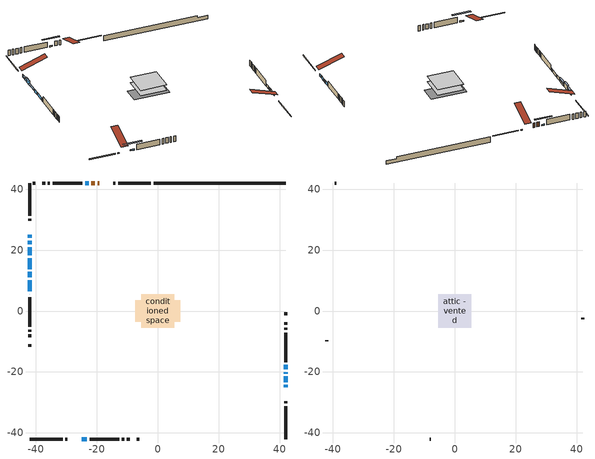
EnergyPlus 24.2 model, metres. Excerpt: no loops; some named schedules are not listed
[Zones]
conditioned space
 floor outside (Floor1 construction): -1.05,-1.05 -1.05,1.05 1.05,1.05 1.05,-1.05 z0.8
 floor adiabatic (AdiabaticFloorConstruction): -5.41,-5.41 -5.41,5.41 5.41,5.41 5.41,-5.41 z0.8
 floor foundation (Slab1 construction): -7.32,-3.51 -7.32,3.51 7.32,3.51 7.32,-3.51 z-1.53
 floor foundation (Slab2 construction): -1.28,-0.4 -1.28,0.4 1.28,0.4 1.28,-0.4 z0
 wall outside (RimJoist1 construction): -2.22,41.99 -13,41.99 / -41.99,-41.99 -31.21,-41.99 / -41.99,41.99 -41.99,31.21 / 41.99,-41.99 41.99,-31.21 z0.8:1.1
 wall outside (RimJoist2 construction): -13.93,41.99 -14.6,41.99 / -30.28,-41.99 -29.61,-41.99 / -41.99,30.28 -41.99,29.61 / 41.99,-30.28 41.99,-29.61 z0.8:1.1
 wall outside (AdiabaticWallConstruction 1): -19.24,41.99 -19.73,41.99 / -20.66,41.99 -21.77,41.99 z0.8:2.83
 wall outside (AdiabaticWallConstruction): 41.99,-24.97 41.99,-24.27 / -41.99,24.97 -41.99,23.98 / 41.99,-23.34 41.99,-21.45 / 41.99,-20.53 41.99,-20.02 / 41.99,-19.09 41.99,-17.71 / -41.99,12.82 -41.99,11.05 / -41.99,10.12 -41.99,6.47 / -41.99,5.54 -41.99,5.46 z0.8:2.02; -41.99,23.05 -41.99,21.85 z0.8:1.66; -41.99,20.93 -41.99,18.21 z0.8:2.78; -22.69,41.99 -23.84,41.99 / -24.97,-41.99 -23.27,-41.99 z0.8:1.41; -41.99,17.28 -41.99,13.75 z0.8:1.39
 wall outside (Wall1 construction): -24.77,41.99 -34.44,41.99 / -22.34,-41.99 -12.66,-41.99 / -41.99,4.53 -41.99,-5.15 / 41.99,-16.78 41.99,-7.1 z0.8:3.24
 wall outside (Wall2 construction): -35.37,41.99 -36.04,41.99 / -11.73,-41.99 -11.07,-41.99 / -41.99,-6.07 -41.99,-6.74 / 41.99,-6.17 41.99,-5.51 z0.8:3.24
 wall outside (Wall3 construction): -36.97,41.99 -37.91,41.99 / -10.14,-41.99 -9.2,-41.99 / -41.99,-7.67 -41.99,-8.61 / 41.99,-4.58 41.99,-3.64 z0.8:3.24
 wall outside (Wall5 construction): -40.22,41.99 -41.06,41.99 / -6.89,-41.99 -6.05,-41.99 / -41.99,-10.92 -41.99,-11.76 / 41.99,-1.33 41.99,-0.48 z0.8:3.24
 wall foundation (FoundationWall1 construction): -1.29,41.99,-1.53 -1.29,41.99,0.8 37.66,41.99,0.8 37.66,41.99,-0.08 41.99,41.99,-0.08 41.99,41.99,-1.53
 window (WindowConstruction 7): 41.99,-24.97 41.99,-24.27 z0.8:2.02
 window (WindowConstruction 9): -41.99,24.97 -41.99,23.98 z0.8:2.02
 window (WindowConstruction 5): -41.99,23.05 -41.99,21.86 z0.8:1.66
 window (WindowConstruction 6): -41.99,20.93 -41.99,18.21 z0.8:2.78
 window (WindowConstruction 10): -22.7,41.99 -23.84,41.99 z0.8:1.41
 window (WindowConstruction 11): -24.97,-41.99 -23.27,-41.99 z0.8:1.41
 window (WindowConstruction 12): -41.99,17.28 -41.99,13.75 z0.8:1.39
 window (WindowConstruction): 41.99,-23.34 41.99,-21.45 z0.8:2.02
 window (WindowConstruction 1): 41.99,-20.53 41.99,-20.02 z0.8:2.02
 window (WindowConstruction 2): 41.99,-19.09 41.99,-17.71 z0.8:2.02
 window (WindowConstruction 3): -41.99,12.82 -41.99,11.05 z0.8:2.02
 window (WindowConstruction 4): -41.99,10.12 -41.99,6.47 z0.8:2.02
 window (WindowConstruction 8): -41.99,5.54 -41.99,5.46 z0.8:2.02
 door (Door): -19.24,41.99 -19.73,41.99 z0.8:2.83
 door (Door 1): -20.66,41.99 -21.77,41.99 z0.8:2.83
 ceiling adiabatic (AdiabaticFloorConstruction): 5.41,-5.41 5.41,5.41 -5.41,5.41 -5.41,-5.41 z0.8
attic - vented
 floor to conditioned space (Floor2 construction Reversed): -5.41,-5.41 -5.41,5.41 5.41,5.41 5.41,-5.41 z3.24
 wall outside (Wall4 construction): -38.84,41.99 -39.29,41.99 / -8.27,-41.99 -7.82,-41.99 / -41.99,-9.54 -41.99,-9.99 / 41.99,-2.71 41.99,-2.26 z0.8:3.24
 roof outside (Roof1 construction): -18.31,41.99,3.24 -18.31,31.44,6.75 -15.53,31.44,6.75 -15.53,41.99,3.24; -25.9,-41.99,3.24 -25.9,-31.44,6.75 -28.68,-31.44,6.75 -28.68,-41.99,3.24; -41.99,25.9,3.24 -31.44,25.9,6.75 -31.44,28.68,6.75 -41.99,28.68,3.24; 41.99,-25.9,3.24 31.44,-25.9,6.75 31.44,-28.68,6.75 41.99,-28.68,3.24
shading: -41.99,21.25 -41.99,23.66 -42.6,23.66 -42.6,21.25 z2.27; -41.99,18.06 -41.99,21.08 -42.6,21.08 -42.6,18.06 z2.93; -26.89,41.99 -19.64,41.99 -19.64,42.6 -26.89,42.6 z4.46; -20.22,-41.99 -28.02,-41.99 -28.02,-42.6 -20.22,-42.6 z4.46; -41.99,13.14 -41.99,17.89 -42.6,17.89 -42.6,13.14 z1.99
[Building]
Building 1: Terrain=Suburbs
[Site:Location]
Calgary Intl AP_AB: Latitude {deg}=51.11; Longitude {deg}=-114.02; Time Zone {hr}=-7; Elevation {m}=1084; Keep Site Location Information=Yes
[Site:GroundTemperature:Shallow]
0.326196, -1.55603, -1.70677, -0.813554, 2.7722, 6.34125, 9.43543, 11.3955, 11.562, 9.96783, 6.95256, 3.49299
[Site:WaterMainsTemperature]
Calculation Method=Schedule; Temperature Schedule=mains temperature schedule
[Material] Roughness=Rough; Thermal Absorptance=0.9
Name | Thickness {m} | Conductivity {W/m-K} | Density {kg/m3} | Specific Heat {J/kg-K} | Solar Absorptance | Visible Absorptance
asphalt or fiberglass shingles | 0.00635 | 0.162714 | 1121.4 | 1465.45 | 0.4 | 0.4
ceiling loosefill ins | 0.169333 | 0.0480833 | 16.02 | 1046.75 | 0.7 | 0.7
ceiling stud and cavity | 0.1397 | 0.120941 | 65.682 | 1177.47 | 0.7 | 0.7
concrete 4.0 in. | 0.1016 | 1.803125 | 2242.8 | 837.4 | 0.7 | 0.7
concrete 8.0 in. | 0.2032 | 1.803125 | 2242.8 | 837.4 | 0.7 | 0.7
door material | 0.04445 | 0.053851 | 512.64 | 1214.23 | 0.7 | 0.7
floor covering | 0.0127 | 0.0433444 | 54.468 | 1339.84 | 0.6 | 0.6
floor rigid ins | 0.051816 | 0.029427 | 32.04 | 1214.23 | 0.7 | 0.7
floor rigid ins 1; wall rigid ins | 0.512978 | 0.029427 | 32.04 | 1214.23 | 0.7 | 0.7
floor stud and cavity | 0.1397 | 0.216653 | 92.3553 | 1139.71 | 0.7 | 0.7
floor stud and cavity 1 | 0.1397 | 1.75129 | 37.0049 | 1207.88 | 0.7 | 0.7
furniture material conditioned space 1 | 0.1524 | 0.115458 | 640.8 | 1214.23 | 0.6 | 0.6
gypsum board | 0.0127 | 0.160291 | 801 | 837.4 | 0.6 | 0.6
osb sheathing 0.5 in. | 0.0127 | 0.115458 | 512.64 | 1214.23 | 0.7 | 0.7
osb sheathing 0.75 in. | 0.01905 | 0.115458 | 512.64 | 1214.23 | 0.7 | 0.7
osb sheathing 2.0 in. | 0.0508 | 0.115458 | 512.64 | 1214.23 | 0.7 | 0.7
rim joist stud and cavity | 0.0508 | 0.0284916 | 125.044 | 1163.47 | 0.6 | 0.6
rim joist stud and cavity 1 | 0.0508 | 0.0291244 | 125.044 | 1163.47 | 0.6 | 0.6
wall stud and cavity | 0.1397 | 0.102903 | 139.0536 | 1170.24 | 0.7 | 0.7
wall stud and cavity 1 | 0.1397 | 0.12838 | 139.0536 | 1170.24 | 0.7 | 0.7
wall stud and cavity 2 | 0.1397 | 0.102109 | 139.0536 | 1170.24 | 0.7 | 0.7
wall stud and cavity 3 | 0.0889 | 6.9971 | 50.32683 | 1063.81 | 0.6 | 0.6
wall stud and cavity 4 | 0.1397 | 0.20012 | 139.0536 | 1170.24 | 0.7 | 0.7
wall stud and cavity 5 | 0.0889 | 0.380278 | 52.3479 | 1209.89 | 0.7 | 0.7
wall stud and cavity 6 | 0.0889 | 0.391764 | 83.0341 | 1211.67 | 0.7 | 0.7
wood siding | 0.0254 | 0.102417 | 544.68 | 1172.36 | 0.4 | 0.4
wood siding 1 | 0.00254 | 0.102417 | 544.68 | 1172.36 | 0.4 | 0.4
wood siding 2; wood siding 3; wood siding 4 | 0.0254 | 0.102417 | 544.68 | 1172.36 | 0.7 | 0.7
[WindowMaterial:SimpleGlazingSystem]
Name | U-Factor {W/m2-K} | Solar Heat Gain Coefficient
WindowMaterial | 1.950393 | 0.46
WindowMaterial 1 | 1.81071 | 0.52
WindowMaterial 10 | 2.04181 | 0.41
WindowMaterial 11 | 1.98503 | 0.44
WindowMaterial 12 | 1.91689 | 0.47
WindowMaterial 2 | 1.89191 | 0.49
WindowMaterial 3 | 1.96799 | 0.45
WindowMaterial 4 | 1.75791 | 0.55
WindowMaterial 5 | 1.89986 | 0.48
WindowMaterial 6 | 2.82537 | 0.62
WindowMaterial 7 | 1.81242 | 0.52
WindowMaterial 8 | 2.15253 | 0.31
WindowMaterial 9 | 2.058275 | 0.51
[Construction]
AdiabaticFloorConstruction: floor stud and cavity 1, floor rigid ins 1, osb sheathing 0.75 in., floor covering
AdiabaticWallConstruction: wood siding 3, wall rigid ins, wall stud and cavity 5, gypsum board
AdiabaticWallConstruction 1: wood siding 4, wall rigid ins, wall stud and cavity 5, gypsum board
Door; Door 1: door material
Floor1 construction: floor stud and cavity, floor rigid ins, osb sheathing 0.75 in., floor covering
Floor2 construction Reversed: gypsum board, ceiling stud and cavity, ceiling loosefill ins
FoundationWall1 construction: concrete 8.0 in.
furniture construction conditioned space 1: furniture material conditioned space 1
PartitionWallConstruction: gypsum board, wall stud and cavity 6, gypsum board
RimJoist1 construction: wood siding 2, osb sheathing 2.0 in., rim joist stud and cavity
RimJoist2 construction: wood siding 2, osb sheathing 2.0 in., rim joist stud and cavity 1
Roof1 construction: asphalt or fiberglass shingles
Slab1 construction; Slab2 construction: concrete 4.0 in.
Wall1 construction: wood siding, osb sheathing 0.5 in., wall stud and cavity, gypsum board
Wall2 construction: wood siding, osb sheathing 0.5 in., wall stud and cavity 1, gypsum board
Wall3 construction: wood siding, osb sheathing 0.5 in., wall stud and cavity 2, gypsum board
Wall4 construction: wood siding 1, wall stud and cavity 3
Wall5 construction: wood siding, osb sheathing 0.5 in., wall stud and cavity 4, gypsum board
WindowConstruction: WindowMaterial
WindowConstruction 1: WindowMaterial 1
WindowConstruction 10: WindowMaterial 10
WindowConstruction 11: WindowMaterial 11
WindowConstruction 12: WindowMaterial 12
WindowConstruction 2: WindowMaterial 2
WindowConstruction 3: WindowMaterial 3
WindowConstruction 4: WindowMaterial 4
WindowConstruction 5: WindowMaterial 5
WindowConstruction 6: WindowMaterial 6
WindowConstruction 7: WindowMaterial 7
WindowConstruction 8: WindowMaterial 8
WindowConstruction 9: WindowMaterial 9
[Zone] Multiplier=1; Part of Total Floor Area=Yes
Name | Volume {m3}
attic - vented | 66.9056
conditioned space | 556.6
[Space]
Name | Zone | Volume {m3}
attic - vented 1 | attic - vented | 66.9056
conditioned space 1 | conditioned space | 556.6
[ZoneInfiltration:EffectiveLeakageArea]
infil attic - vented 1: Zone or Space=attic - vented 1; Schedule=Always On Discrete; Effective Air Leakage Area {cm2}=4019.66; Stack Coefficient=0.000414018; Wind Coefficient=1.37477e-05
[ZoneMixing]
whole house fan mix: Zone or Space=attic - vented; Schedule=Always On Continuous; Design Flow Rate Calculation Method=Flow/Zone; Design Flow Rate {m3/s}=0; Source Zone or Space=conditioned space
[SurfaceProperty:ExposedFoundationPerimeter] Exposed Perimeter Calculation Method=TotalExposedPerimeter
Name | Total Exposed Perimeter {m}
Slab1 | 43.282
Slab2 | 6.706
[InternalMass] Zone or ZoneList=conditioned space; Space or SpaceList=conditioned space 1
Name | Construction | Surface Area {m2}
furniture mass conditioned space 1 | furniture construction conditioned space 1 | 90.4999
partition wall mass | PartitionWallConstruction | 226.25
[Lights]
interior lighting: Zone or ZoneList or Space or SpaceList=conditioned space 1; Schedule=interior lighting schedule; Design Level Calculation Method=LightingLevel; Lighting Level {W}=343.2; Return Air Fraction=0; Fraction Radiant=0.6; Fraction Visible=0.2; Fraction Replaceable=1
[People]
occupants: Zone or ZoneList or Space or SpaceList=conditioned space 1; Number of People Schedule=occupants schedule; Number of People Calculation Method=People; Number of People=3; Fraction Radiant=0.314171; Sensible Heat Fraction=0.56303; Activity Level Schedule=occupants activity schedule; Carbon Dioxide Generation Rate {m3/s-W}=0; Enable ASHRAE 55 Comfort Warnings=No; Mean Radiant Temperature Calculation Type=EnclosureAveraged
[ElectricEquipment] Zone or ZoneList or Space or SpaceList=conditioned space 1; Design Level Calculation Method=EquipmentLevel
Name | Schedule | Design Level {W} | Fraction Latent | Fraction Radiant | Fraction Lost
clothes dryer | clothes dryer schedule | 140.772 | 0.015 | 0.081 | 0.85
clothes washer | clothes washer schedule | 32.1985 | 0.03 | 0.162 | 0.7
cooking range | cooking range schedule | 215.147 | 0.08 | 0.432 | 0.2
dishwasher | dishwasher schedule | 66.8632 | 0.3 | 0.18 | 0.4
fridge | fridge schedule | 72.9452 | 0 | 0.6 | 0
mech vent bath fan 0 | mech vent bath fan 0 schedule | 50.2 | 0 | 0 | 1
mech vent bath fan 1 | mech vent bath fan 1 schedule | 50.2 | 0 | 0 | 1
mech vent bath fan 2 | mech vent bath fan 2 schedule | 50.2 | 0 | 0 | 1
mech vent house fan | mech vent house fan schedule | 0 | 0 | 0 | 1
mech vent house fan cfis | mech vent house fan cfis schedule | 0 | 0 | 0 | 0
mech vent range fan 0 | mech vent range fan 0 schedule | 57 | 0 | 0 | 1
misc plug loads | misc plug loads schedule | 494.7 | 0.045 | 0.513 | 0.1
whole house fan | Always On Discrete | 0 | 0 | 0 | 1
[OtherEquipment] Zone or ZoneList or Space or SpaceList=conditioned space 1; Design Level Calculation Method=EquipmentLevel
Name | Fuel Type | Schedule | Design Level {W} | Fraction Latent | Fraction Radiant | Fraction Lost
clothes dryer 1 | Electricity | clothes dryer schedule | 0 | 0.015 | 0.081 | 0.85
cooking range 1 | Electricity | cooking range schedule | 0 | 0.08 | 0.432 | 0.2
general water use latent | None | general water use schedule | 62.594 | 1 | 0 | 0
general water use sensible | None | general water use schedule | -61.6891 | 0 | 0.6 | 0
mech vent house fan latent load | None | Always On Discrete | 0 | 1 | 0 | 0
mech vent house fan sensible load | None | Always On Discrete | 0 | 0 | 0 | 0
water heater energy adjustment1 | NaturalGas | Always On Discrete | 0.01 | 0 | 0 | 1
[ZoneInfiltration:DesignFlowRate] Zone or ZoneList or Space or SpaceList=conditioned space 1; Schedule=Always On Discrete; Design Flow Rate Calculation Method=Flow/Zone; Design Flow Rate {m3/s}=0
infil flow; natural vent flow; whole house fan flow
[Foundation:Kiva] Initial Indoor Air Temperature {C}=18; Wall Depth Below Slab {m}=0.2032
Name | Wall Height Above Grade {m}
Foundation Kiva 1 | 0.800009
Foundation Kiva 2 | 0.1016
[Foundation:Kiva:Settings]
Soil Conductivity {W/m-K}=0.849921; Soil Density {kg/m3}=1842.3; Soil Specific Heat {J/kg-K}=418.7; Ground Solar Absorptivity=0.9; Ground Thermal Absorptivity=0.9; Ground Surface Roughness {m}=0.03; Far-Field Width {m}=40; Deep-Ground Boundary Condition=ZeroFlux; Deep-Ground Depth {m}=40; Minimum Cell Dimension {m}=0.2; Maximum Cell Growth Coefficient=3; Simulation Timestep=Timestep
[Exterior:Lights]
exterior lighting: Schedule=exterior lighting schedule; Design Level {W}=75.6
[Schedule:Constant]
Name | Hourly Value
Always On Continuous; mech vent house fan schedule; mech vent house fan cfis schedule; Always On Discrete | 1
occupants activity schedule | 117.228
fridge schedule | 0
[Schedule:Week:Daily]
interior lighting schedule Week Rule - Jan1-Jan27: interior lighting schedule day, interior lighting schedule day, interior lighting schedule day, interior lighting schedule day, interior lighting schedule day, interior lighting schedule day, interior lighting schedule day, interior lighting schedule default day, interior lighting schedule default day, interior lighting schedule default day, interior lighting schedule default day, interior lighting schedule default day
interior lighting schedule Week Rule - Jan28-Feb3: interior lighting schedule day, interior lighting schedule day, interior lighting schedule day, interior lighting schedule day, interior lighting schedule day 1, interior lighting schedule day 1, interior lighting schedule day 1, interior lighting schedule default day, interior lighting schedule default day, interior lighting schedule default day, interior lighting schedule default day, interior lighting schedule default day
interior lighting schedule Week Rule - Feb4-Feb24: interior lighting schedule day 1, interior lighting schedule day 1, interior lighting schedule day 1, interior lighting schedule day 1, interior lighting schedule day 1, interior lighting schedule day 1, interior lighting schedule day 1, interior lighting schedule default day, interior lighting schedule default day, interior lighting schedule default day, interior lighting schedule default day, interior lighting schedule default day
interior lighting schedule Week Rule - Feb25-Mar3: interior lighting schedule day 1, interior lighting schedule day 1, interior lighting schedule day 1, interior lighting schedule day 1, interior lighting schedule day 2, interior lighting schedule day 2, interior lighting schedule day 2, interior lighting schedule default day, interior lighting schedule default day, interior lighting schedule default day, interior lighting schedule default day, interior lighting schedule default day
interior lighting schedule Week Rule - Mar4-Mar31: interior lighting schedule day 2, interior lighting schedule day 2, interior lighting schedule day 2, interior lighting schedule day 2, interior lighting schedule day 2, interior lighting schedule day 2, interior lighting schedule day 2, interior lighting schedule default day, interior lighting schedule default day, interior lighting schedule default day, interior lighting schedule default day, interior lighting schedule default day
interior lighting schedule Week Rule - Apr1-Apr28: interior lighting schedule day 3, interior lighting schedule day 3, interior lighting schedule day 3, interior lighting schedule day 3, interior lighting schedule day 3, interior lighting schedule day 3, interior lighting schedule day 3, interior lighting schedule default day, interior lighting schedule default day, interior lighting schedule default day, interior lighting schedule default day, interior lighting schedule default day
interior lighting schedule Week Rule - Apr29-May5: interior lighting schedule day 3, interior lighting schedule day 3, interior lighting schedule day 4, interior lighting schedule day 4, interior lighting schedule day 4, interior lighting schedule day 4, interior lighting schedule day 4, interior lighting schedule default day, interior lighting schedule default day, interior lighting schedule default day, interior lighting schedule default day, interior lighting schedule default day
interior lighting schedule Week Rule - May6-May26: interior lighting schedule day 4, interior lighting schedule day 4, interior lighting schedule day 4, interior lighting schedule day 4, interior lighting schedule day 4, interior lighting schedule day 4, interior lighting schedule day 4, interior lighting schedule default day, interior lighting schedule default day, interior lighting schedule default day, interior lighting schedule default day, interior lighting schedule default day
interior lighting schedule Week Rule - May27-Jun2: interior lighting schedule day 4, interior lighting schedule day 4, interior lighting schedule day 4, interior lighting schedule day 4, interior lighting schedule day 4, interior lighting schedule day 5, interior lighting schedule day 5, interior lighting schedule default day, interior lighting schedule default day, interior lighting schedule default day, interior lighting schedule default day, interior lighting schedule default day
interior lighting schedule Week Rule - Jun3-Jun30: interior lighting schedule day 5, interior lighting schedule day 5, interior lighting schedule day 5, interior lighting schedule day 5, interior lighting schedule day 5, interior lighting schedule day 5, interior lighting schedule day 5, interior lighting schedule default day, interior lighting schedule default day, interior lighting schedule default day, interior lighting schedule default day, interior lighting schedule default day
interior lighting schedule Week Rule - Jul1-Jul28: interior lighting schedule day 6, interior lighting schedule day 6, interior lighting schedule day 6, interior lighting schedule day 6, interior lighting schedule day 6, interior lighting schedule day 6, interior lighting schedule day 6, interior lighting schedule default day, interior lighting schedule default day, interior lighting schedule default day, interior lighting schedule default day, interior lighting schedule default day
interior lighting schedule Week Rule - Jul29-Aug4: interior lighting schedule day 6, interior lighting schedule day 6, interior lighting schedule day 6, interior lighting schedule day 7, interior lighting schedule day 7, interior lighting schedule day 7, interior lighting schedule day 7, interior lighting schedule default day, interior lighting schedule default day, interior lighting schedule default day, interior lighting schedule default day, interior lighting schedule default day
interior lighting schedule Week Rule - Aug5-Aug25: interior lighting schedule day 7, interior lighting schedule day 7, interior lighting schedule day 7, interior lighting schedule day 7, interior lighting schedule day 7, interior lighting schedule day 7, interior lighting schedule day 7, interior lighting schedule default day, interior lighting schedule default day, interior lighting schedule default day, interior lighting schedule default day, interior lighting schedule default day
interior lighting schedule Week Rule - Aug26-Sep1: interior lighting schedule day 7, interior lighting schedule day 7, interior lighting schedule day 7, interior lighting schedule day 7, interior lighting schedule day 7, interior lighting schedule day 7, interior lighting schedule day 8, interior lighting schedule default day, interior lighting schedule default day, interior lighting schedule default day, interior lighting schedule default day, interior lighting schedule default day
interior lighting schedule Week Rule - Sep2-Sep29: interior lighting schedule day 8, interior lighting schedule day 8, interior lighting schedule day 8, interior lighting schedule day 8, interior lighting schedule day 8, interior lighting schedule day 8, interior lighting schedule day 8, interior lighting schedule default day, interior lighting schedule default day, interior lighting schedule default day, interior lighting schedule default day, interior lighting schedule default day
interior lighting schedule Week Rule - Sep30-Oct6: interior lighting schedule day 8, interior lighting schedule day 9, interior lighting schedule day 9, interior lighting schedule day 9, interior lighting schedule day 9, interior lighting schedule day 9, interior lighting schedule day 9, interior lighting schedule default day, interior lighting schedule default day, interior lighting schedule default day, interior lighting schedule default day, interior lighting schedule default day
interior lighting schedule Week Rule - Oct7-Oct27: interior lighting schedule day 9, interior lighting schedule day 9, interior lighting schedule day 9, interior lighting schedule day 9, interior lighting schedule day 9, interior lighting schedule day 9, interior lighting schedule day 9, interior lighting schedule default day, interior lighting schedule default day, interior lighting schedule default day, interior lighting schedule default day, interior lighting schedule default day
interior lighting schedule Week Rule - Oct28-Nov3: interior lighting schedule day 9, interior lighting schedule day 9, interior lighting schedule day 9, interior lighting schedule day 9, interior lighting schedule day 10, interior lighting schedule day 10, interior lighting schedule day 10, interior lighting schedule default day, interior lighting schedule default day, interior lighting schedule default day, interior lighting schedule default day, interior lighting schedule default day
interior lighting schedule Week Rule - Nov4-Nov24: interior lighting schedule day 10, interior lighting schedule day 10, interior lighting schedule day 10, interior lighting schedule day 10, interior lighting schedule day 10, interior lighting schedule day 10, interior lighting schedule day 10, interior lighting schedule default day, interior lighting schedule default day, interior lighting schedule default day, interior lighting schedule default day, interior lighting schedule default day
interior lighting schedule Week Rule - Nov25-Dec1: interior lighting schedule day 10, interior lighting schedule day 10, interior lighting schedule day 10, interior lighting schedule day 10, interior lighting schedule day 10, interior lighting schedule day 10, interior lighting schedule day 11, interior lighting schedule default day, interior lighting schedule default day, interior lighting schedule default day, interior lighting schedule default day, interior lighting schedule default day
interior lighting schedule Week Rule - Dec2-Dec31: interior lighting schedule day 11, interior lighting schedule day 11, interior lighting schedule day 11, interior lighting schedule day 11, interior lighting schedule day 11, interior lighting schedule day 11, interior lighting schedule day 11, interior lighting schedule default day, interior lighting schedule default day, interior lighting schedule default day, interior lighting schedule default day, interior lighting schedule default day
occupants schedule Week Rule - Jan1-Dec31: occupants schedule day, occupants schedule day, occupants schedule day, occupants schedule day, occupants schedule day, occupants schedule day, occupants schedule day, occupants schedule default day, occupants schedule default day, occupants schedule default day, occupants schedule default day, occupants schedule default day
clothes dryer schedule Week Rule - Jan1-Dec31: clothes dryer schedule day, clothes dryer schedule day, clothes dryer schedule day, clothes dryer schedule day, clothes dryer schedule day, clothes dryer schedule day, clothes dryer schedule day, clothes dryer schedule default day, clothes dryer schedule default day, clothes dryer schedule default day, clothes dryer schedule default day, clothes dryer schedule default day
clothes washer schedule Week Rule - Jan1-Dec31: clothes washer schedule day, clothes washer schedule day, clothes washer schedule day, clothes washer schedule day, clothes washer schedule day, clothes washer schedule day, clothes washer schedule day, clothes washer schedule default day, clothes washer schedule default day, clothes washer schedule default day, clothes washer schedule default day, clothes washer schedule default day
cooking range schedule Week Rule - Jan1-Dec31: cooking range schedule day, cooking range schedule day, cooking range schedule day, cooking range schedule day, cooking range schedule day, cooking range schedule day, cooking range schedule day, cooking range schedule default day, cooking range schedule default day, cooking range schedule default day, cooking range schedule default day, cooking range schedule default day
dishwasher schedule Week Rule - Jan1-Dec31: dishwasher schedule day, dishwasher schedule day, dishwasher schedule day, dishwasher schedule day, dishwasher schedule day, dishwasher schedule day, dishwasher schedule day, dishwasher schedule default day, dishwasher schedule default day, dishwasher schedule default day, dishwasher schedule default day, dishwasher schedule default day
mech vent bath fan 0 schedule Week Rule - Jan1-Dec31: mech vent bath fan 0 schedule day, mech vent bath fan 0 schedule day, mech vent bath fan 0 schedule day, mech vent bath fan 0 schedule day, mech vent bath fan 0 schedule day, mech vent bath fan 0 schedule day, mech vent bath fan 0 schedule day, mech vent bath fan 0 schedule default day, mech vent bath fan 0 schedule default day, mech vent bath fan 0 schedule default day, mech vent bath fan 0 schedule default day, mech vent bath fan 0 schedule default day
mech vent bath fan 1 schedule Week Rule - Jan1-Dec31: mech vent bath fan 1 schedule day, mech vent bath fan 1 schedule day, mech vent bath fan 1 schedule day, mech vent bath fan 1 schedule day, mech vent bath fan 1 schedule day, mech vent bath fan 1 schedule day, mech vent bath fan 1 schedule day, mech vent bath fan 1 schedule default day, mech vent bath fan 1 schedule default day, mech vent bath fan 1 schedule default day, mech vent bath fan 1 schedule default day, mech vent bath fan 1 schedule default day
mech vent bath fan 2 schedule Week Rule - Jan1-Dec31: mech vent bath fan 2 schedule day, mech vent bath fan 2 schedule day, mech vent bath fan 2 schedule day, mech vent bath fan 2 schedule day, mech vent bath fan 2 schedule day, mech vent bath fan 2 schedule day, mech vent bath fan 2 schedule day, mech vent bath fan 2 schedule default day, mech vent bath fan 2 schedule default day, mech vent bath fan 2 schedule default day, mech vent bath fan 2 schedule default day, mech vent bath fan 2 schedule default day
mech vent range fan 0 schedule Week Rule - Jan1-Dec31: mech vent range fan 0 schedule day, mech vent range fan 0 schedule day, mech vent range fan 0 schedule day, mech vent range fan 0 schedule day, mech vent range fan 0 schedule day, mech vent range fan 0 schedule day, mech vent range fan 0 schedule day, mech vent range fan 0 schedule default day, mech vent range fan 0 schedule default day, mech vent range fan 0 schedule default day, mech vent range fan 0 schedule default day, mech vent range fan 0 schedule default day
misc plug loads schedule Week Rule - Jan1-Dec31: misc plug loads schedule day, misc plug loads schedule day, misc plug loads schedule day, misc plug loads schedule day, misc plug loads schedule day, misc plug loads schedule day, misc plug loads schedule day, misc plug loads schedule default day, misc plug loads schedule default day, misc plug loads schedule default day, misc plug loads schedule default day, misc plug loads schedule default day
general water use schedule Week Rule - Jan1-Dec31: general water use schedule day, general water use schedule day, general water use schedule day, general water use schedule day, general water use schedule day, general water use schedule day, general water use schedule day, general water use schedule default day, general water use schedule default day, general water use schedule default day, general water use schedule default day, general water use schedule default day
exterior lighting schedule Week Rule - Jan1-Jan27: exterior lighting schedule day, exterior lighting schedule day, exterior lighting schedule day, exterior lighting schedule day, exterior lighting schedule day, exterior lighting schedule day, exterior lighting schedule day, exterior lighting schedule default day, exterior lighting schedule default day, exterior lighting schedule default day, exterior lighting schedule default day, exterior lighting schedule default day
exterior lighting schedule Week Rule - Jan28-Feb3: exterior lighting schedule day, exterior lighting schedule day, exterior lighting schedule day, exterior lighting schedule day, exterior lighting schedule day 1, exterior lighting schedule day 1, exterior lighting schedule day 1, exterior lighting schedule default day, exterior lighting schedule default day, exterior lighting schedule default day, exterior lighting schedule default day, exterior lighting schedule default day
exterior lighting schedule Week Rule - Feb4-Feb24: exterior lighting schedule day 1, exterior lighting schedule day 1, exterior lighting schedule day 1, exterior lighting schedule day 1, exterior lighting schedule day 1, exterior lighting schedule day 1, exterior lighting schedule day 1, exterior lighting schedule default day, exterior lighting schedule default day, exterior lighting schedule default day, exterior lighting schedule default day, exterior lighting schedule default day
exterior lighting schedule Week Rule - Feb25-Mar3: exterior lighting schedule day 1, exterior lighting schedule day 1, exterior lighting schedule day 1, exterior lighting schedule day 1, exterior lighting schedule day 2, exterior lighting schedule day 2, exterior lighting schedule day 2, exterior lighting schedule default day, exterior lighting schedule default day, exterior lighting schedule default day, exterior lighting schedule default day, exterior lighting schedule default day
exterior lighting schedule Week Rule - Mar4-Mar31: exterior lighting schedule day 2, exterior lighting schedule day 2, exterior lighting schedule day 2, exterior lighting schedule day 2, exterior lighting schedule day 2, exterior lighting schedule day 2, exterior lighting schedule day 2, exterior lighting schedule default day, exterior lighting schedule default day, exterior lighting schedule default day, exterior lighting schedule default day, exterior lighting schedule default day
exterior lighting schedule Week Rule - Apr1-Apr28: exterior lighting schedule day 3, exterior lighting schedule day 3, exterior lighting schedule day 3, exterior lighting schedule day 3, exterior lighting schedule day 3, exterior lighting schedule day 3, exterior lighting schedule day 3, exterior lighting schedule default day, exterior lighting schedule default day, exterior lighting schedule default day, exterior lighting schedule default day, exterior lighting schedule default day
exterior lighting schedule Week Rule - Apr29-May5: exterior lighting schedule day 3, exterior lighting schedule day 3, exterior lighting schedule day 4, exterior lighting schedule day 4, exterior lighting schedule day 4, exterior lighting schedule day 4, exterior lighting schedule day 4, exterior lighting schedule default day, exterior lighting schedule default day, exterior lighting schedule default day, exterior lighting schedule default day, exterior lighting schedule default day
exterior lighting schedule Week Rule - May6-May26: exterior lighting schedule day 4, exterior lighting schedule day 4, exterior lighting schedule day 4, exterior lighting schedule day 4, exterior lighting schedule day 4, exterior lighting schedule day 4, exterior lighting schedule day 4, exterior lighting schedule default day, exterior lighting schedule default day, exterior lighting schedule default day, exterior lighting schedule default day, exterior lighting schedule default day
exterior lighting schedule Week Rule - May27-Jun2: exterior lighting schedule day 4, exterior lighting schedule day 4, exterior lighting schedule day 4, exterior lighting schedule day 4, exterior lighting schedule day 4, exterior lighting schedule day 5, exterior lighting schedule day 5, exterior lighting schedule default day, exterior lighting schedule default day, exterior lighting schedule default day, exterior lighting schedule default day, exterior lighting schedule default day
exterior lighting schedule Week Rule - Jun3-Jun30: exterior lighting schedule day 5, exterior lighting schedule day 5, exterior lighting schedule day 5, exterior lighting schedule day 5, exterior lighting schedule day 5, exterior lighting schedule day 5, exterior lighting schedule day 5, exterior lighting schedule default day, exterior lighting schedule default day, exterior lighting schedule default day, exterior lighting schedule default day, exterior lighting schedule default day
exterior lighting schedule Week Rule - Jul1-Jul28: exterior lighting schedule day 6, exterior lighting schedule day 6, exterior lighting schedule day 6, exterior lighting schedule day 6, exterior lighting schedule day 6, exterior lighting schedule day 6, exterior lighting schedule day 6, exterior lighting schedule default day, exterior lighting schedule default day, exterior lighting schedule default day, exterior lighting schedule default day, exterior lighting schedule default day
exterior lighting schedule Week Rule - Jul29-Aug4: exterior lighting schedule day 6, exterior lighting schedule day 6, exterior lighting schedule day 6, exterior lighting schedule day 7, exterior lighting schedule day 7, exterior lighting schedule day 7, exterior lighting schedule day 7, exterior lighting schedule default day, exterior lighting schedule default day, exterior lighting schedule default day, exterior lighting schedule default day, exterior lighting schedule default day
exterior lighting schedule Week Rule - Aug5-Aug25: exterior lighting schedule day 7, exterior lighting schedule day 7, exterior lighting schedule day 7, exterior lighting schedule day 7, exterior lighting schedule day 7, exterior lighting schedule day 7, exterior lighting schedule day 7, exterior lighting schedule default day, exterior lighting schedule default day, exterior lighting schedule default day, exterior lighting schedule default day, exterior lighting schedule default day
[Schedule:Year]
interior lighting schedule: interior lighting schedule Week Rule - Jan1-Jan27, 1, 1, 1, 27, interior lighting schedule Week Rule - Jan28-Feb3, 1, 28, 2, 3, interior lighting schedule Week Rule - Feb4-Feb24, 2, 4, 2, 24, interior lighting schedule Week Rule - Feb25-Mar3, 2, 25, 3, 3, interior lighting schedule Week Rule - Mar4-Mar31, 3, 4, 3, 31, interior lighting schedule Week Rule - Apr1-Apr28, 4, 1, 4, 28, interior lighting schedule Week Rule - Apr29-May5, 4, 29, 5, 5, interior lighting schedule Week Rule - May6-May26, 5, 6, 5, 26, interior lighting schedule Week Rule - May27-Jun2, 5, 27, 6, 2, interior lighting schedule Week Rule - Jun3-Jun30, 6, 3, 6, 30, interior lighting schedule Week Rule - Jul1-Jul28, 7, 1, 7, 28, interior lighting schedule Week Rule - Jul29-Aug4, 7, 29, 8, 4, interior lighting schedule Week Rule - Aug5-Aug25, 8, 5, 8, 25, interior lighting schedule Week Rule - Aug26-Sep1, 8, 26, 9, 1, interior lighting schedule Week Rule - Sep2-Sep29, 9, 2, 9, 29, interior lighting schedule Week Rule - Sep30-Oct6, 9, 30, 10, 6, interior lighting schedule Week Rule - Oct7-Oct27, 10, 7, 10, 27, interior lighting schedule Week Rule - Oct28-Nov3, 10, 28, 11, 3, interior lighting schedule Week Rule - Nov4-Nov24, 11, 4, 11, 24, interior lighting schedule Week Rule - Nov25-Dec1, 11, 25, 12, 1, interior lighting schedule Week Rule - Dec2-Dec31, 12, 2, 12, 31
occupants schedule: occupants schedule Week Rule - Jan1-Dec31, 1, 1, 12, 31
clothes dryer schedule: clothes dryer schedule Week Rule - Jan1-Dec31, 1, 1, 12, 31
clothes washer schedule: clothes washer schedule Week Rule - Jan1-Dec31, 1, 1, 12, 31
cooking range schedule: cooking range schedule Week Rule - Jan1-Dec31, 1, 1, 12, 31
dishwasher schedule: dishwasher schedule Week Rule - Jan1-Dec31, 1, 1, 12, 31
mech vent bath fan 0 schedule: mech vent bath fan 0 schedule Week Rule - Jan1-Dec31, 1, 1, 12, 31
mech vent bath fan 1 schedule: mech vent bath fan 1 schedule Week Rule - Jan1-Dec31, 1, 1, 12, 31
mech vent bath fan 2 schedule: mech vent bath fan 2 schedule Week Rule - Jan1-Dec31, 1, 1, 12, 31
mech vent range fan 0 schedule: mech vent range fan 0 schedule Week Rule - Jan1-Dec31, 1, 1, 12, 31
misc plug loads schedule: misc plug loads schedule Week Rule - Jan1-Dec31, 1, 1, 12, 31
general water use schedule: general water use schedule Week Rule - Jan1-Dec31, 1, 1, 12, 31
exterior lighting schedule: exterior lighting schedule Week Rule - Jan1-Jan27, 1, 1, 1, 27, exterior lighting schedule Week Rule - Jan28-Feb3, 1, 28, 2, 3, exterior lighting schedule Week Rule - Feb4-Feb24, 2, 4, 2, 24, exterior lighting schedule Week Rule - Feb25-Mar3, 2, 25, 3, 3, exterior lighting schedule Week Rule - Mar4-Mar31, 3, 4, 3, 31, exterior lighting schedule Week Rule - Apr1-Apr28, 4, 1, 4, 28, exterior lighting schedule Week Rule - Apr29-May5, 4, 29, 5, 5, exterior lighting schedule Week Rule - May6-May26, 5, 6, 5, 26, exterior lighting schedule Week Rule - May27-Jun2, 5, 27, 6, 2, exterior lighting schedule Week Rule - Jun3-Jun30, 6, 3, 6, 30, exterior lighting schedule Week Rule - Jul1-Jul28, 7, 1, 7, 28, exterior lighting schedule Week Rule - Jul29-Aug4, 7, 29, 8, 4, exterior lighting schedule Week Rule - Aug5-Aug25, 8, 5, 8, 25, exterior lighting schedule Week Rule - Aug26-Sep1, 8, 26, 9, 1, exterior lighting schedule Week Rule - Sep2-Sep29, 9, 2, 9, 29, exterior lighting schedule Week Rule - Sep30-Oct6, 9, 30, 10, 6, exterior lighting schedule Week Rule - Oct7-Oct27, 10, 7, 10, 27, exterior lighting schedule Week Rule - Oct28-Nov3, 10, 28, 11, 3, exterior lighting schedule Week Rule - Nov4-Nov24, 11, 4, 11, 24, exterior lighting schedule Week Rule - Nov25-Dec1, 11, 25, 12, 1, exterior lighting schedule Week Rule - Dec2-Dec31, 12, 2, 12, 31
[Schedule:Compact]
mains temperature schedule: Through: 01/01, For: AllDays, Until: 24:00, 5.30611, Through: 01/02, For: AllDays, Until: 24:00, 5.24556, Through: 01/03, For: AllDays, Until: 24:00, 5.18611, Through: 01/04, For: AllDays, Until: 24:00, 5.12778, Through: 01/05, For: AllDays, Until: 24:00, 5.07, Through: 01/06, For: AllDays, Until: 24:00, 5.01278, Through: 01/07, For: AllDays, Until: 24:00, 4.95722, Through: 01/08, For: AllDays, Until: 24:00, 4.90222, Through: 01/09, For: AllDays, Until: 24:00, 4.84778, Through: 01/10, For: AllDays, Until: 24:00, 4.795, Through: 01/11, For: AllDays, Until: 24:00, 4.74278, Through: 01/12, For: AllDays, Until: 24:00, 4.69167, Through: 01/13, For: AllDays, Until: 24:00, 4.64111, Through: 01/14, For: AllDays, Until: 24:00, 4.59222, Through: 01/15, For: AllDays, Until: 24:00, 4.54389, Through: 01/16, For: AllDays, Until: 24:00, 4.49722, Through: 01/17, For: AllDays, Until: 24:00, 4.45111, Through: 01/18, For: AllDays, Until: 24:00, 4.40611, Through: 01/19, For: AllDays, Until: 24:00, 4.36222, Through: 01/20, For: AllDays, Until: 24:00, 4.32, Through: 01/21, For: AllDays, Until: 24:00, 4.27833, Through: 01/22, For: AllDays, Until: 24:00, 4.23778, Through: 01/23, For: AllDays, Until: 24:00, 4.19833, Through: 01/24, For: AllDays, Until: 24:00, 4.16056, Through: 01/25, For: AllDays, Until: 24:00, 4.12333, Through: 01/26, For: AllDays, Until: 24:00, 4.08778, Through: 01/27, For: AllDays, Until: 24:00, 4.05278, Through: 01/28, For: AllDays, Until: 24:00, 4.01944, Through: 01/29, For: AllDays, Until: 24:00, 3.98722, Through: 01/30, For: AllDays, Until: 24:00, 3.95611, Through: 01/31, For: AllDays, Until: 24:00, 3.92667, Through: 02/01, For: AllDays, Until: 24:00, 3.89778, Through: 02/02, For: AllDays, Until: 24:00, 3.87056, Through: 02/03, For: AllDays, Until: 24:00, 3.84444, Through: 02/04, For: AllDays, Until: 24:00, 3.82, Through: 02/05, For: AllDays, Until: 24:00, 3.79611, Through: 02/06, For: AllDays, Until: 24:00, 3.77389, Through: 02/07, For: AllDays, Until: 24:00, 3.75333, Through: 02/08, For: AllDays, Until: 24:00, 3.73333, Through: 02/09, For: AllDays, Until: 24:00, 3.715, Through: 02/10, For: AllDays, Until: 24:00, 3.69778, Through: 02/11, For: AllDays, Until: 24:00, 3.68222, Through: 02/12, For: AllDays, Until: 24:00, 3.66778, Through: 02/13, For: AllDays, Until: 24:00, 3.65444, Through: 02/14, For: AllDays, Until: 24:00, 3.64278, Through: 02/15, For: AllDays, Until: 24:00, 3.63222, Through: 02/16, For: AllDays, Until: 24:00, 3.62278, Through: 02/17, For: AllDays, Until: 24:00, 3.615, Through: 02/18, For: AllDays, Until: 24:00, 3.60833, Through: 02/19, For: AllDays, Until: 24:00, 3.60333, Through: 02/20, For: AllDays, Until: 24:00, 3.59944, Through: 02/21, For: AllDays, Until: 24:00, 3.59667, Through: 02/22, For: AllDays, Until: 24:00, 3.59556, Through: 02/23, For: AllDays, Until: 24:00, 3.59556, Through: 02/24, For: AllDays, Until: 24:00, 3.59722, Through: 02/25, For: AllDays, Until: 24:00, 3.6, Through: 02/26, For: AllDays, Until: 24:00, 3.60389, Through: 02/27, For: AllDays, Until: 24:00, 3.60944, Through: 02/28, For: AllDays, Until: 24:00, 3.61611, Through: 03/01, For: AllDays, Until: 24:00, 3.62444, Through: 03/02, For: AllDays, Until: 24:00, 3.63333, Through: 03/03, For: AllDays, Until: 24:00, 3.64444, Through: 03/04, For: AllDays, Until: 24:00, 3.65611, Through: 03/05, For: AllDays, Until: 24:00, 3.67, Through: 03/06, For: AllDays, Until: 24:00, 3.68444, Through: 03/07, For: AllDays, Until: 24:00, 3.70056, Through: 03/08, For: AllDays, Until: 24:00, 3.71778, Through: 03/09, For: AllDays, Until: 24:00, 3.73611, Through: 03/10, For: AllDays, Until: 24:00, 3.75611, Through: 03/11, For: AllDays, Until: 24:00, 3.77722, Through: 03/12, For: AllDays, Until: 24:00, 3.79944, Through: 03/13, For: AllDays, Until: 24:00, 3.82333, Through: 03/14, For: AllDays, Until: 24:00, 3.84833, Through: 03/15, For: AllDays, Until: 24:00, 3.87444, Through: 03/16, For: AllDays, Until: 24:00, 3.90222, Through: 03/17, For: AllDays, Until: 24:00, 3.93056, Through: 03/18, For: AllDays, Until: 24:00, 3.96056, Through: 03/19, For: AllDays, Until: 24:00, 3.99167, Through: 03/20, For: AllDays, Until: 24:00, 4.02444, Through: 03/21, For: AllDays, Until: 24:00, 4.05778, Through: 03/22, For: AllDays, Until: 24:00, 4.09278, Through: 03/23, For: AllDays, Until: 24:00, 4.12833, Through: 03/24, For: AllDays, Until: 24:00, 4.16556, Through: 03/25, For: AllDays, Until: 24:00, 4.20389, Through: 03/26, For: AllDays, Until: 24:00, 4.24333, Through: 03/27, For: AllDays, Until: 24:00, 4.28389, Through: 03/28, For: AllDays, Until: 24:00, 4.32611, Through: 03/29, For: AllDays, Until: 24:00, 4.36889, Through: 03/30, For: AllDays, Until: 24:00, 4.41278, Through: 03/31, For: AllDays, Until: 24:00, 4.45778, Through: 04/01, For: AllDays, Until: 24:00, 4.50389, Through: 04/02, For: AllDays, Until: 24:00, 4.55111, Through: 04/03, For: AllDays, Until: 24:00, 4.59944, Through: 04/04, For: AllDays, Until: 24:00, 4.64833, Through: 04/05, For: AllDays, Until: 24:00, 4.69889, Through: 04/06, For: AllDays, Until: 24:00, 4.75, Through: 04/07, For: AllDays, Until: 24:00, 4.80222, Through: 04/08, For: AllDays, Until: 24:00, 4.85556, Through: 04/09, For: AllDays, Until: 24:00, 4.91, Through: 04/10, For: AllDays, Until: 24:00, 4.965, Through: 04/11, For: AllDays, Until: 24:00, 5.02111, Through: 04/12, For: AllDays, Until: 24:00, 5.07833, Through: 04/13, For: AllDays, Until: 24:00, 5.13611, Through: 04/14, For: AllDays, Until: 24:00, 5.195, Through: 04/15, For: AllDays, Until: 24:00, 5.25444, Through: 04/16, For: AllDays, Until: 24:00, 5.315, Through: 04/17, For: AllDays, Until: 24:00, 5.37611, Through: 04/18, For: AllDays, Until: 24:00, 5.43833, Through: 04/19, For: AllDays, Until: 24:00, 5.50111, Through: 04/20, For: AllDays, Until: 24:00, 5.565, Through: 04/21, For: AllDays, Until: 24:00, 5.62944, Through: 04/22, For: AllDays, Until: 24:00, 5.69444, Through: 04/23, For: AllDays, Until: 24:00, 5.76, Through: 04/24, For: AllDays, Until: 24:00, 5.82667, Through: 04/25, For: AllDays, Until: 24:00, 5.89389, Through: 04/26, For: AllDays, Until: 24:00, 5.96167, Through: 04/27, For: AllDays, Until: 24:00, 6.03056, Through: 04/28, For: AllDays, Until: 24:00, 6.09944, Through: 04/29, For: AllDays, Until: 24:00, 6.16944, Through: 04/30, For: AllDays, Until: 24:00, 6.23944, Through: 05/01, For: AllDays, Until: 24:00, 6.31056, Through: 05/02, For: AllDays, Until: 24:00, 6.38167, Through: 05/03, For: AllDays, Until: 24:00, 6.45333, Through: 05/04, For: AllDays, Until: 24:00, 6.52611, Through: 05/05, For: AllDays, Until: 24:00, 6.59889, Through: 05/06, For: AllDays, Until: 24:00, 6.67167, Through: 05/07, For: AllDays, Until: 24:00, 6.74556, Through: 05/08, For: AllDays, Until: 24:00, 6.81944, Through: 05/09, For: AllDays, Until: 24:00, 6.89389, Through: 05/10, For: AllDays, Until: 24:00, 6.96889, Through: 05/11, For: AllDays, Until: 24:00, 7.04389, Through: 05/12, For: AllDays, Until: 24:00, 7.11944, Through: 05/13, For: AllDays, Until: 24:00, 7.195, Through: 05/14, For: AllDays, Until: 24:00, 7.27111, Through: 05/15, For: AllDays, Until: 24:00, 7.34722, Through: 05/16, For: AllDays, Until: 24:00, 7.42389, Through: 05/17, For: AllDays, Until: 24:00, 7.50056, Through: 05/18, For: AllDays, Until: 24:00, 7.57722, Through: 05/19, For: AllDays, Until: 24:00, 7.65444, Through: 05/20, For: AllDays, Until: 24:00, 7.73167, Through: 05/21, For: AllDays, Until: 24:00, 7.80889, Through: 05/22, For: AllDays, Until: 24:00, 7.88611, Through: 05/23, For: AllDays, Until: 24:00, 7.96333, Through: 05/24, For: AllDays, Until: 24:00, 8.04111, Through: 05/25, For: AllDays, Until: 24:00, 8.11833, Through: 05/26, For: AllDays, Until: 24:00, 8.19611, Through: 05/27, For: AllDays, Until: 24:00, 8.27333, Through: 05/28, For: AllDays, Until: 24:00, 8.35056, Through: 05/29, For: AllDays, Until: 24:00, 8.42778, Through: 05/30, For: AllDays, Until: 24:00, 8.505, Through: 05/31, For: AllDays, Until: 24:00, 8.58222, Through: 06/01, For: AllDays, Until: 24:00, 8.65889, Through: 06/02, For: AllDays, Until: 24:00, 8.73556, Through: 06/03, For: AllDays, Until: 24:00, 8.81222, Through: 06/04, For: AllDays, Until: 24:00, 8.88889, Through: 06/05, For: AllDays, Until: 24:00, 8.965, Through: 06/06, For: AllDays, Until: 24:00, 9.04056, Through: 06/07, For: AllDays, Until: 24:00, 9.11611, Through: 06/08, For: AllDays, Until: 24:00, 9.19167, Through: 06/09, For: AllDays, Until: 24:00, 9.26667, Through: 06/10, For: AllDays, Until: 24:00, 9.34111, Through: 06/11, For: AllDays, Until: 24:00, 9.41556, Through: 06/12, For: AllDays, Until: 24:00, 9.48889, Through: 06/13, For: AllDays, Until: 24:00, 9.56278, Through: 06/14, For: AllDays, Until: 24:00, 9.63556, Through: 06/15, For: AllDays, Until: 24:00, 9.70833, Through: 06/16, For: AllDays, Until: 24:00, 9.78, Through: 06/17, For: AllDays, Until: 24:00, 9.85167, Through: 06/18, For: AllDays, Until: 24:00, 9.92278, Through: 06/19, For: AllDays, Until: 24:00, 9.99333, Through: 06/20, For: AllDays, Until: 24:00, 10.0633, Through: 06/21, For: AllDays, Until: 24:00, 10.1328, Through: 06/22, For: AllDays, Until: 24:00, 10.2011, Through: 06/23, For: AllDays, Until: 24:00, 10.2694, Through: 06/24, For: AllDays, Until: 24:00, 10.3367, Through: 06/25, For: AllDays, Until: 24:00, 10.4039, Through: 06/26, For: AllDays, Until: 24:00, 10.47, Through: 06/27, For: AllDays, Until: 24:00, 10.5356, Through: 06/28, For: AllDays, Until: 24:00, 10.6, Through: 06/29, For: AllDays, Until: 24:00, 10.6639, Through: 06/30, For: AllDays, Until: 24:00, 10.7272, Through: 07/01, For: AllDays, Until: 24:00, 10.7894, Through: 07/02, For: AllDays, Until: 24:00, 10.8511, Through: 07/03, For: AllDays, Until: 24:00, 10.9122, Through: 07/04, For: AllDays, Until: 24:00, 10.9722, Through: 07/05, For: AllDays, Until: 24:00, 11.0311, Through: 07/06, For: AllDays, Until: 24:00, 11.0894, Through: 07/07, For: AllDays, Until: 24:00, 11.1467, Through: 07/08, For: AllDays, Until: 24:00, 11.2033, Through: 07/09, For: AllDays, Until: 24:00, 11.2589, Through: 07/10, For: AllDays, Until: 24:00, 11.3133, Through: 07/11, For: AllDays, Until: 24:00, 11.3672, Through: 07/12, For: AllDays, Until: 24:00, 11.42, Through: 07/13, For: AllDays, Until: 24:00, 11.4717, Through: 07/14, For: AllDays, Until: 24:00, 11.5222, Through: 07/15, For: AllDays, Until: 24:00, 11.5717, Through: 07/16, For: AllDays, Until: 24:00, 11.6206, Through: 07/17, For: AllDays, Until: 24:00, 11.6683, Through: 07/18, For: AllDays, Until: 24:00, 11.715, Through: 07/19, For: AllDays, Until: 24:00, 11.76, Through: 07/20, For: AllDays, Until: 24:00, 11.8044, Through: 07/21, For: AllDays, Until: 24:00, 11.8478, Through: 07/22, For: AllDays, Until: 24:00, 11.89, Through: 07/23, For: AllDays, Until: 24:00, 11.9311, Through: 07/24, For: AllDays, Until: 24:00, 11.9711, Through: 07/25, For: AllDays, Until: 24:00, 12.01, Through: 07/26, For: AllDays, Until: 24:00, 12.0478, Through: 07/27, For: AllDays, Until: 24:00, 12.0839, Through: 07/28, For: AllDays, Until: 24:00, 12.1194, Through: 07/29, For: AllDays, Until: 24:00, 12.1533, Through: 07/30, For: AllDays, Until: 24:00, 12.1861, Through: 07/31, For: AllDays, Until: 24:00, 12.2178, Through: 08/01, For: AllDays, Until: 24:00, 12.2483, Through: 08/02, For: AllDays, Until: 24:00, 12.2778, Through: 08/03, For: AllDays, Until: 24:00, 12.3056, Through: 08/04, For: AllDays, Until: 24:00, 12.3322, Through: 08/05, For: AllDays, Until: 24:00, 12.3578, Through: 08/06, For: AllDays, Until: 24:00, 12.3822, Through: 08/07, For: AllDays, Until: 24:00, 12.405, Through: 08/08, For: AllDays, Until: 24:00, 12.4267, Through: 08/09, For: AllDays, Until: 24:00, 12.4472, Through: 08/10, For: AllDays, Until: 24:00, 12.4661, Through: 08/11, For: AllDays, Until: 24:00, 12.4839, Through: 08/12, For: AllDays, Until: 24:00, 12.5006, Through: 08/13, For: AllDays, Until: 24:00, 12.5156, Through: 08/14, For: AllDays, Until: 24:00, 12.5294, Through: 08/15, For: AllDays, Until: 24:00, 12.5422, Through: 08/16, For: AllDays, Until: 24:00, 12.5533, Through: 08/17, For: AllDays, Until: 24:00, 12.5633, Through: 08/18, For: AllDays, Until: 24:00, 12.5722, Through: 08/19, For: AllDays, Until: 24:00, 12.5794, Through: 08/20, For: AllDays, Until: 24:00, 12.585, Through: 08/21, For: AllDays, Until: 24:00, 12.59, Through: 08/22, For: AllDays, Until: 24:00, 12.5933, Through: 08/23, For: AllDays, Until: 24:00, 12.595, Through: 08/24, For: AllDays, Until: 24:00, 12.5961, Through: 08/25, For: AllDays, Until: 24:00, 12.595, Through: 08/26, For: AllDays, Until: 24:00, 12.5933, Through: 08/27, For: AllDays, Until: 24:00, 12.59, Through: 08/28, For: AllDays, Until: 24:00, 12.585, Through: 08/29, For: AllDays, Until: 24:00, 12.5789, Through: 08/30, For: AllDays, Until: 24:00, 12.5717, Through: 08/31, For: AllDays, Until: 24:00, 12.5633, Through: 09/01, For: AllDays, Until: 24:00, 12.5533, Through: 09/02, For: AllDays, Until: 24:00, 12.5417, Through: 09/03, For: AllDays, Until: 24:00, 12.5289, Through: 09/04, For: AllDays, Until: 24:00, 12.515, Through: 09/05, For: AllDays, Until: 24:00, 12.5, Through: 09/06, For: AllDays, Until: 24:00, 12.4833, Through: 09/07, For: AllDays, Until: 24:00, 12.4656, Through: 09/08, For: AllDays, Until: 24:00, 12.4467, Through: 09/09, For: AllDays, Until: 24:00, 12.4261, Through: 09/10, For: AllDays, Until: 24:00, 12.4044, Through: 09/11, For: AllDays, Until: 24:00, 12.3811, Through: 09/12, For: AllDays, Until: 24:00, 12.3572, Through: 09/13, For: AllDays, Until: 24:00, 12.3317, Through: 09/14, For: AllDays, Until: 24:00, 12.3044, Through: 09/15, For: AllDays, Until: 24:00, 12.2767, Through: 09/16, For: AllDays, Until: 24:00, 12.2472, Through: 09/17, For: AllDays, Until: 24:00, 12.2167, Through: 09/18, For: AllDays, Until: 24:00, 12.185, Through: 09/19, For: AllDays, Until: 24:00, 12.1522, Through: 09/20, For: AllDays, Until: 24:00, 12.1183, Through: 09/21, For: AllDays, Until: 24:00, 12.0828, Through: 09/22, For: AllDays, Until: 24:00, 12.0461, Through: 09/23, For: AllDays, Until: 24:00, 12.0089, Through: 09/24, For: AllDays, Until: 24:00, 11.97, Through: 09/25, For: AllDays, Until: 24:00, 11.93, Through: 09/26, For: AllDays, Until: 24:00, 11.8889, Through: 09/27, For: AllDays, Until: 24:00, 11.8467, Through: 09/28, For: AllDays, Until: 24:00, 11.8033, Through: 09/29, For: AllDays, Until: 24:00, 11.7589, Through: 09/30, For: AllDays, Until: 24:00, 11.7133, Through: 10/01, For: AllDays, Until: 24:00, 11.6667, Through: 10/02, For: AllDays, Until: 24:00, 11.6189, Through: 10/03, For: AllDays, Until: 24:00, 11.5706, Through: 10/04, For: AllDays, Until: 24:00, 11.5206, Through: 10/05, For: AllDays, Until: 24:00, 11.47, Through: 10/06, For: AllDays, Until: 24:00, 11.4183, Through: 10/07, For: AllDays, Until: 24:00, 11.3656, Through: 10/08, For: AllDays, Until: 24:00, 11.3117, Through: 10/09, For: AllDays, Until: 24:00, 11.2572, Through: 10/10, For: AllDays, Until: 24:00, 11.2017, Through: 10/11, For: AllDays, Until: 24:00, 11.145, Through: 10/12, For: AllDays, Until: 24:00, 11.0878, Through: 10/13, For: AllDays, Until: 24:00, 11.0294, Through: 10/14, For: AllDays, Until: 24:00, 10.97, Through: 10/15, For: AllDays, Until: 24:00, 10.91, Through: 10/16, For: AllDays, Until: 24:00, 10.8494, Through: 10/17, For: AllDays, Until: 24:00, 10.7878, Through: 10/18, For: AllDays, Until: 24:00, 10.725, Through: 10/19, For: AllDays, Until: 24:00, 10.6617, Through: 10/20, For: AllDays, Until: 24:00, 10.5978, Through: 10/21, For: AllDays, Until: 24:00, 10.5333, Through: 10/22, For: AllDays, Until: 24:00, 10.4678, Through: 10/23, For: AllDays, Until: 24:00, 10.4017, Through: 10/24, For: AllDays, Until: 24:00, 10.3344, Through: 10/25, For: AllDays, Until: 24:00, 10.2672, Through: 10/26, For: AllDays, Until: 24:00, 10.1989, Through: 10/27, For: AllDays, Until: 24:00, 10.1306, Through: 10/28, For: AllDays, Until: 24:00, 10.0611, Through: 10/29, For: AllDays, Until: 24:00, 9.99111, Through: 10/30, For: AllDays, Until: 24:00, 9.92056, Through: 10/31, For: AllDays, Until: 24:00, 9.84944, Through: 11/01, For: AllDays, Until: 24:00, 9.77778, Through: 11/02, For: AllDays, Until: 24:00, 9.70556, Through: 11/03, For: AllDays, Until: 24:00, 9.63333, Through: 11/04, For: AllDays, Until: 24:00, 9.56, Through: 11/05, For: AllDays, Until: 24:00, 9.48667, Through: 11/06, For: AllDays, Until: 24:00, 9.41278, Through: 11/07, For: AllDays, Until: 24:00, 9.33889, Through: 11/08, For: AllDays, Until: 24:00, 9.26389, Through: 11/09, For: AllDays, Until: 24:00, 9.18889, Through: 11/10, For: AllDays, Until: 24:00, 9.11389, Through: 11/11, For: AllDays, Until: 24:00, 9.03833, Through: 11/12, For: AllDays, Until: 24:00, 8.96222, Through: 11/13, For: AllDays, Until: 24:00, 8.88611, Through: 11/14, For: AllDays, Until: 24:00, 8.81, Through: 11/15, For: AllDays, Until: 24:00, 8.73333, Through: 11/16, For: AllDays, Until: 24:00, 8.65667, Through: 11/17, For: AllDays, Until: 24:00, 8.57944, Through: 11/18, For: AllDays, Until: 24:00, 8.50278, Through: 11/19, For: AllDays, Until: 24:00, 8.42556, Through: 11/20, For: AllDays, Until: 24:00, 8.34833, Through: 11/21, For: AllDays, Until: 24:00, 8.27056, Through: 11/22, For: AllDays, Until: 24:00, 8.19333, Through: 11/23, For: AllDays, Until: 24:00, 8.11611, Through: 11/24, For: AllDays, Until: 24:00, 8.03833, Through: 11/25, For: AllDays, Until: 24:00, 7.96111, Through: 11/26, For: AllDays, Until: 24:00, 7.88389, Through: 11/27, For: AllDays, Until: 24:00, 7.80611, Through: 11/28, For: AllDays, Until: 24:00, 7.72889, Through: 11/29, For: AllDays, Until: 24:00, 7.65222, Through: 11/30, For: AllDays, Until: 24:00, 7.575, Through: 12/01, For: AllDays, Until: 24:00, 7.49833, Through: 12/02, For: AllDays, Until: 24:00, 7.42167, Through: 12/03, For: AllDays, Until: 24:00, 7.345, Through: 12/04, For: AllDays, Until: 24:00, 7.26889, Through: 12/05, For: AllDays, Until: 24:00, 7.19278, Through: 12/06, For: AllDays, Until: 24:00, 7.11722, Through: 12/07, For: AllDays, Until: 24:00, 7.04167, Through: 12/08, For: AllDays, Until: 24:00, 6.96667, Through: 12/09, For: AllDays, Until: 24:00, 6.89167, Through: 12/10, For: AllDays, Until: 24:00, 6.81722, Through: 12/11, For: AllDays, Until: 24:00, 6.74333, Through: 12/12, For: AllDays, Until: 24:00, 6.66944, Through: 12/13, For: AllDays, Until: 24:00, 6.59611, Through: 12/14, For: AllDays, Until: 24:00, 6.52333, Through: 12/15, For: AllDays, Until: 24:00, 6.45111, Through: 12/16, For: AllDays, Until: 24:00, 6.37944, Through: 12/17, For: AllDays, Until: 24:00, 6.30778, Through: 12/18, For: AllDays, Until: 24:00, 6.23722, Through: 12/19, For: AllDays, Until: 24:00, 6.16667, Through: 12/20, For: AllDays, Until: 24:00, 6.09722, Through: 12/21, For: AllDays, Until: 24:00, 6.02833, Through: 12/22, For: AllDays, Until: 24:00, 5.95944, Through: 12/23, For: AllDays, Until: 24:00, 5.89167, Through: 12/24, For: AllDays, Until: 24:00, 5.82444, Through: 12/25, For: AllDays, Until: 24:00, 5.75833, Through: 12/26, For: AllDays, Until: 24:00, 5.69222, Through: 12/27, For: AllDays, Until: 24:00, 5.62722, Through: 12/28, For: AllDays, Until: 24:00, 5.56278, Through: 12/29, For: AllDays, Until: 24:00, 5.49889, Through: 12/30, For: AllDays, Until: 24:00, 5.43611, Through: 12/31, For: AllDays, Until: 24:00, 5.37444
